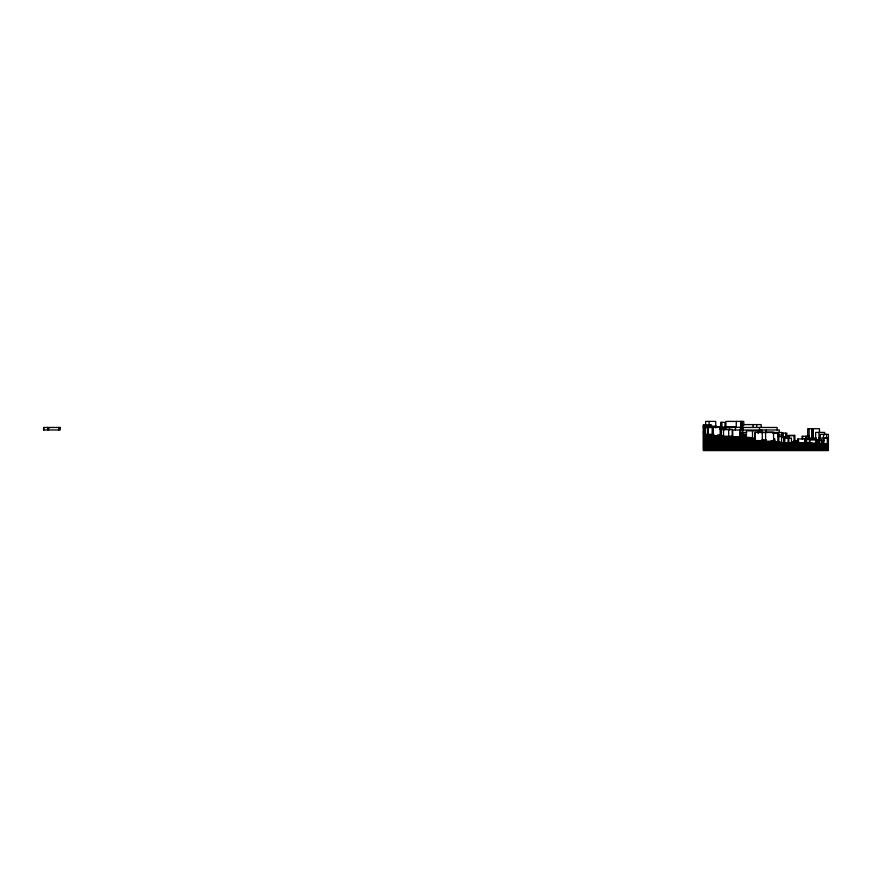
<?xml version="1.0" encoding="UTF-8"?>
<svg xmlns="http://www.w3.org/2000/svg" width="872" height="872" viewBox="0 0 872 872"><rect width="100%" height="100%" fill="white"/><g stroke="black" fill="none" stroke-linecap="round" stroke-linejoin="round"><path stroke-width="1.31" d="M703.388 425.285L703.737 433.09M703.388 426.027L709.677 426.027M706.909 426.223L716.315 426.223M715.378 426.593L721.329 426.593M727.172 426.659L736.295 426.659M706.854 427.029L717.711 427.029M721.711 427.345L740.633 427.28M720.054 427.465L729.581 427.465L729.581 429.722M703.388 427.596L712.184 427.596L712.184 434.343M719.727 428.217L724.948 428.217M740.274 428.719L742.955 428.719M719.509 428.904L726.027 428.904M703.388 429.34L704.587 429.34M724.774 429.34L732.524 429.34M703.388 431.215L703.388 431.847M703.388 432.098L704.402 432.098M766.346 432.403L755.108 432.403L755.108 440.589M703.388 432.468L704.456 432.468M739.827 432.468L746.65 432.468M757.19 432.468L781.813 432.468L781.813 437.472M703.584 432.621L704.456 432.621M703.388 433.09L704.456 433.09M781.639 433.155L786.893 433.155L786.893 436.872M772.788 433.221L778.783 433.221L778.783 443.096M703.388 433.722L704.173 433.722M739.663 433.722L740.72 433.875M703.388 434.343L713.776 434.343M739.663 434.343L746.269 434.343L746.269 437.472M703.388 434.965L713.776 434.965M717.623 434.965L720.839 434.965L720.839 435.597M777.9 434.965L781.813 434.965M788.669 435.346L794.883 435.346L794.806 443.717M703.388 435.597L723.531 435.597M786.326 435.782L794.403 435.717L794.403 442.387M703.388 436.218L732.753 436.218M809.172 436.283L802.022 436.283L802.022 438.758M777.704 436.589L783.078 436.589M782.827 436.785L787.852 436.785M703.388 436.839L743.849 436.839L743.849 438.093M740.263 437.003L743.849 437.003M703.388 437.472L750.65 437.472L750.65 438.093M789.215 437.472L781.574 437.472L781.508 443.096M743.849 437.624L749.833 437.624M828.4 437.777L823.877 437.777L823.877 443.717M806.131 438.027L816.247 438.027L816.181 443.717M703.388 438.093L753.615 438.093L753.615 438.714M826.918 438.093L818.655 438.093L818.655 440.349M703.388 438.714L755.446 438.714L755.446 439.346M816.257 438.965L797.793 438.965L797.793 443.717M703.388 439.346L755.207 439.346M762.281 439.346L762.782 439.968M703.388 439.968L755.207 439.968M762.281 439.968L766.335 439.968M823.942 439.968L817.271 439.968L817.326 443.717M827.67 439.968L828.4 439.968M703.388 440.589L766.346 440.589M771.328 440.589L773.617 440.589M794 440.589L798.643 440.589M824.432 440.589L821.904 440.589L821.904 443.717M703.388 441.221L775.437 441.221L775.437 441.842M795.013 441.221L797.934 441.221M795.286 441.374L797.934 441.374M703.388 441.842L779.753 441.842L779.753 442.475M791.46 441.842L798.817 441.842M794.741 442.006L797.106 442.006M703.388 442.475L782.228 442.475L782.228 443.096M794.436 442.475L798.894 442.475M703.388 443.096L812.148 443.096L812.148 443.717M815.015 443.096L818.416 443.096M781.334 443.249L818.121 443.249L818.121 444.349M703.388 443.717L828.4 443.717M703.388 444.349L828.4 444.349M703.388 444.971L828.4 444.971M703.388 445.592L828.4 445.592M703.388 446.224L828.4 446.224M703.388 446.846L828.4 446.846M703.388 447.467L828.4 447.467M703.388 448.099L828.4 448.099M703.388 448.72L828.4 448.72M703.388 449.342L828.4 449.342M703.388 449.974L828.4 449.974M827.288 437.777L827.288 443.717M826.547 434.343L826.547 438.365M824.661 434.921L824.661 432.403L815.647 432.403L815.647 438.692M823.451 434.343L823.451 438.365M823.332 440.589L823.332 443.717M821.413 443.717L821.413 444.349M821.141 439.968L821.141 443.717M820.694 443.717L820.694 444.349M820.323 438.365L820.323 434.343L828.4 434.343L828.4 450.595L703.388 450.595L703.388 424.838L711.465 424.838L711.465 427.378M819.473 432.468L819.473 428.719L807.723 428.719L807.723 436.218M819.168 439.968L819.168 443.717M818.961 432.403L818.95 443.717M817.489 439.968L817.489 443.717M816.748 443.717L816.748 439.968L810.012 439.968L810.012 443.717M816.552 443.096L816.552 443.717M816.05 443.096L816.05 443.717M815.865 438.965L815.8 443.717M815.778 438.965L815.778 441.341M813.086 428.719L813.086 438.714M812.628 428.719L812.628 438.714M812.442 428.719L812.442 438.714M811.723 428.719L811.723 438.714M809.347 438.965L809.281 443.717M809.129 428.719L809.172 438.758M809.216 443.096L809.216 443.717M806.535 436.283L806.535 438.758M806.6 438.965L806.578 443.717M806.48 438.965L806.48 443.717M805.75 436.283L805.75 438.758M805.63 443.096L805.63 443.717M804.932 438.965L804.932 443.717M804.823 438.965L804.845 443.717M802.698 436.283L802.698 438.758M800.659 443.096L800.659 443.717M798.076 443.096L798.076 443.717M797.88 438.965L797.88 443.717M797.106 440.589L797.106 442.475M797.106 443.096L797.106 443.717M796.943 441.842L796.943 443.717M796.812 441.842L796.812 442.475M796.31 441.842L796.31 442.475M795.34 441.842L795.34 442.475M795.188 440.589L795.188 442.682M794.261 435.346L794.348 440.654M794.098 441.842L794.098 443.717M792.964 443.096L792.964 443.717M792.07 441.842L792.07 443.717M791.427 443.096L791.427 438.158L784.092 438.158L784.059 443.717M789.422 435.717L789.422 438.387M788.735 435.717L788.855 443.096M788.277 435.717L788.277 438.387M788.037 438.158L788.037 443.096M787.231 435.717L787.231 438.387M785.661 433.155L785.661 436.872M784.844 438.158L784.844 443.096M783.961 437.472L783.961 443.096M783.296 433.155L783.296 436.872M782.119 442.475L782.119 443.096M781.955 443.096L781.955 443.717M779.47 441.842L779.47 442.475M779.306 432.468L779.306 429.972L732.753 430.027L732.753 436.839M779.35 441.842L779.35 442.475M778.173 441.842L778.173 442.475M777.813 433.221L777.813 443.096M777.126 429.972L777.126 427.465L742.704 427.465L742.737 437.472M775.808 441.842L775.808 442.475M775.59 441.842L775.59 442.475M774.783 441.842L774.783 438.714L773.911 438.714L773.911 441.842M774.216 438.714L774.216 441.842M773.617 441.221L773.529 432.152L765.594 432.152L765.594 441.221M773.431 440.589L773.431 441.842M766.281 429.972L766.281 432.468M765.671 439.968L765.671 440.589M762.281 432.403L762.281 440.589M761.692 429.972L761.692 432.468M761.18 427.16L761.18 424.588L742.889 424.588L742.889 429.722M759.828 429.972L759.828 432.468M759.458 427.465L759.458 429.972M758.193 433.449L758.193 430.844L746.465 430.844L746.465 438.671M756.711 424.588L756.711 427.16M755.207 432.403L755.207 440.589M753.081 424.588L753.081 427.16M752.492 430.844L752.492 439.968M749.833 437.472L749.833 438.093M748.1 437.472L748.1 438.093M747.032 437.472L747.032 438.093M746.715 437.472L746.715 438.093M744.862 434.343L744.862 437.472M744.644 437.472L744.644 438.093M743.871 434.343L744.012 437.472M743.762 425.253L743.762 421.405L725.929 421.405L725.929 427.814M743.62 436.839L743.62 437.472M743.26 436.839L743.14 437.472M742.061 421.405L742.061 429.089M742.007 436.839L742.007 437.472M741.516 421.405L741.516 429.089M741.146 432.468L741.233 437.472M740.71 421.405L740.633 429.852M740.601 430.027L740.601 436.839M740.481 433.722L740.481 434.343M740.481 436.839L740.481 437.472M740.295 434.343L740.263 437.472M739.892 430.027L739.892 436.839M736.262 421.405L736.262 427.814M735.336 427.28L735.336 429.852M732.197 436.218L732.197 429.656L721.395 429.656L721.395 436.218M728.654 429.656L728.654 436.218M724.959 427.4L724.959 422.342L720.752 422.342L720.752 427.4M724.479 427.465L724.479 429.722M723.531 429.656L723.531 436.218M721.94 422.342L721.94 427.4M721.122 422.342L721.122 427.4M720.763 434.965L720.763 435.597M720.141 435.597L720.141 426.909L713.165 426.909L713.165 435.597M715.727 427.934L715.727 421.405L705.633 421.405L705.633 425.318M713.383 427.029L713.383 434.965M713.078 434.343L713.078 434.965M712.489 434.343L712.489 434.965M709.666 424.838L709.666 427.378M709.11 421.405L709.11 425.318M708.14 427.596L708.14 434.343M707.584 427.596L707.584 434.343M705.884 424.838L705.884 427.378M705.503 427.596L705.503 434.343M705.012 427.596L705.012 434.343M704.118 434.343L704.118 434.965M704.053 432.098L703.944 436.839M703.857 434.343L703.846 434.965M703.628 424.838L703.595 433.722M703.649 434.965L703.649 435.597M58.827 427.465L58.827 429.972M47.949 427.465L47.949 429.972M43.774 427.465L43.774 429.972M48.123 427.465L43.6 427.465L43.6 429.972L48.123 429.972L48.123 427.465M60.223 427.465L48.887 427.465L48.887 429.972L60.223 429.972L60.223 427.465"/></g></svg>
